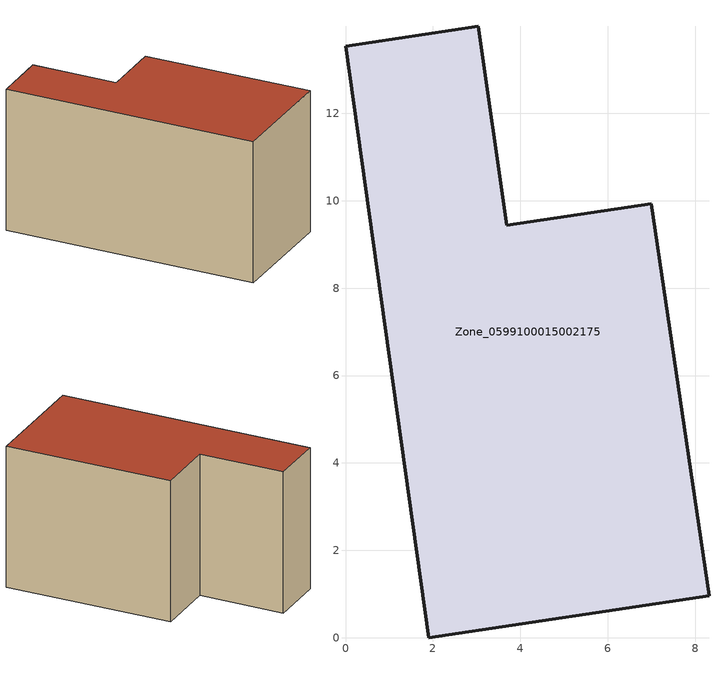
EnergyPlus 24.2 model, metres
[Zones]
Zone_0599100015002175
 floor ground (C_G): 1.9,0 0,13.54 3.04,13.99 3.69,9.44 6.99,9.93 8.32,0.96 z0.77
 wall outside (C_F): 3.69,9.44 3.04,13.99 0,13.54 1.9,0 8.32,0.96 6.99,9.93 3.69,9.44 z0.77:8.53
 roof outside (C_R): 8.32,0.96 6.99,9.93 3.69,9.44 3.04,13.99 0,13.54 1.9,0 z8.53
[BUILDING]
Pand.0599100015002175: North Axis=0; Terrain=City; Loads Convergence Tolerance Value=0.04; Temperature Convergence Tolerance Value=0.4; Solar Distribution=FullExterior; Maximum Number of Warmup Days=25; Minimum Number of Warmup Days=1
[Site:Location]
Rotterdam.The.Hague.AP_ZH_NLD Design_Conditions: Latitude=51.96; Longitude=4.45; Time Zone=1; Elevation=-4.5
[SITE:GROUNDTEMPERATURE:BUILDINGSURFACE]
18, 18, 18, 18, 18, 18, 18, 18, 18, 18, 18, 18
[MATERIAL] Thermal Absorptance=0.9; Solar Absorptance=0.7; Visible Absorptance=0.7
Name | Roughness | Thickness | Conductivity | Density | Specific Heat
G.TI.1975-1991 | MediumSmooth | 0.15 | 0.288461 | 540 | 1210
F.TI.1975-1991 | Rough | 0.3 | 0.230769 | 1920 | 840
R.TI.1975-1991 | MediumRough | 0.2 | 0.153846 | 1500 | 1000
[CONSTRUCTION]
C_G: G.TI.1975-1991
C_F: F.TI.1975-1991
C_R: R.TI.1975-1991
[ZONE]
Zone_0599100015002175: Type=1; Multiplier=1; Ceiling Height=Autocalculate; Volume=Autocalculate; Floor Area=autocalculate; Part of Total Floor Area=Yes
[ZONEINFILTRATION:DESIGNFLOWRATE]
Infil_Zone_0599100015002175: Zone or ZoneList or Space or SpaceList=Zone_0599100015002175; Schedule=AlwaysOn; Design Flow Rate Calculation Method=Flow/Area; Flow Rate per Floor Area=0.003; Constant Term Coefficient=1; Temperature Term Coefficient=0; Velocity Term Coefficient=0; Velocity Squared Term Coefficient=0
[HVACTEMPLATE:ZONE:IDEALLOADSAIRSYSTEM]
Zone_0599100015002175: Maximum Heating Supply Air Temperature=50; Minimum Cooling Supply Air Temperature=13; Maximum Heating Supply Air Humidity Ratio=0.0156; Minimum Cooling Supply Air Humidity Ratio=0.0077; Heating Limit=NoLimit; Cooling Limit=NoLimit; Dehumidification Control Type=ConstantSensibleHeatRatio; Cooling Sensible Heat Ratio=0.7; Dehumidification Setpoint=60; Humidification Control Type=None; Humidification Setpoint=30; Outdoor Air Method=None; Outdoor Air Flow Rate per Person=0.00944; Outdoor Air Flow Rate per Zone Floor Area=0; Outdoor Air Flow Rate per Zone=0; Demand Controlled Ventilation Type=None; Outdoor Air Economizer Type=NoEconomizer; Heat Recovery Type=None; Sensible Heat Recovery Effectiveness=0.7; Latent Heat Recovery Effectiveness=0.65
[ZONECONTROL:THERMOSTAT]
ThermostatControl_Zone_0599100015002175: Zone or ZoneList=Zone_0599100015002175; Control Type Schedule=DualSetpointControlType; Control 1=Thermostat_Zone_0599100015002175; Temperature Difference Between Cutout And Setpoint=0
[THERMOSTATSETPOINT:DUALSETPOINT]
Thermostat_Zone_0599100015002175: Heating Setpoint Temperature Schedule=HeatingSetpoint_Zone_0599100015002175; Cooling Setpoint Temperature Schedule=CoolingSetpoint_Zone_0599100015002175
[SCHEDULE:COMPACT]
HeatingSetpoint_Zone_0599100015002175: Through: 12/31, For: AllDays, Until: 24:00, 21
CoolingSetpoint_Zone_0599100015002175: Through: 12/31, For: AllDays, Until: 24:00, 24
DualSetpointControlType: Through: 12/31, For: AllDays, Until: 24:00, 4
AlwaysOn: Through: 12/31, For: AllDays, Until: 24:00, 1
